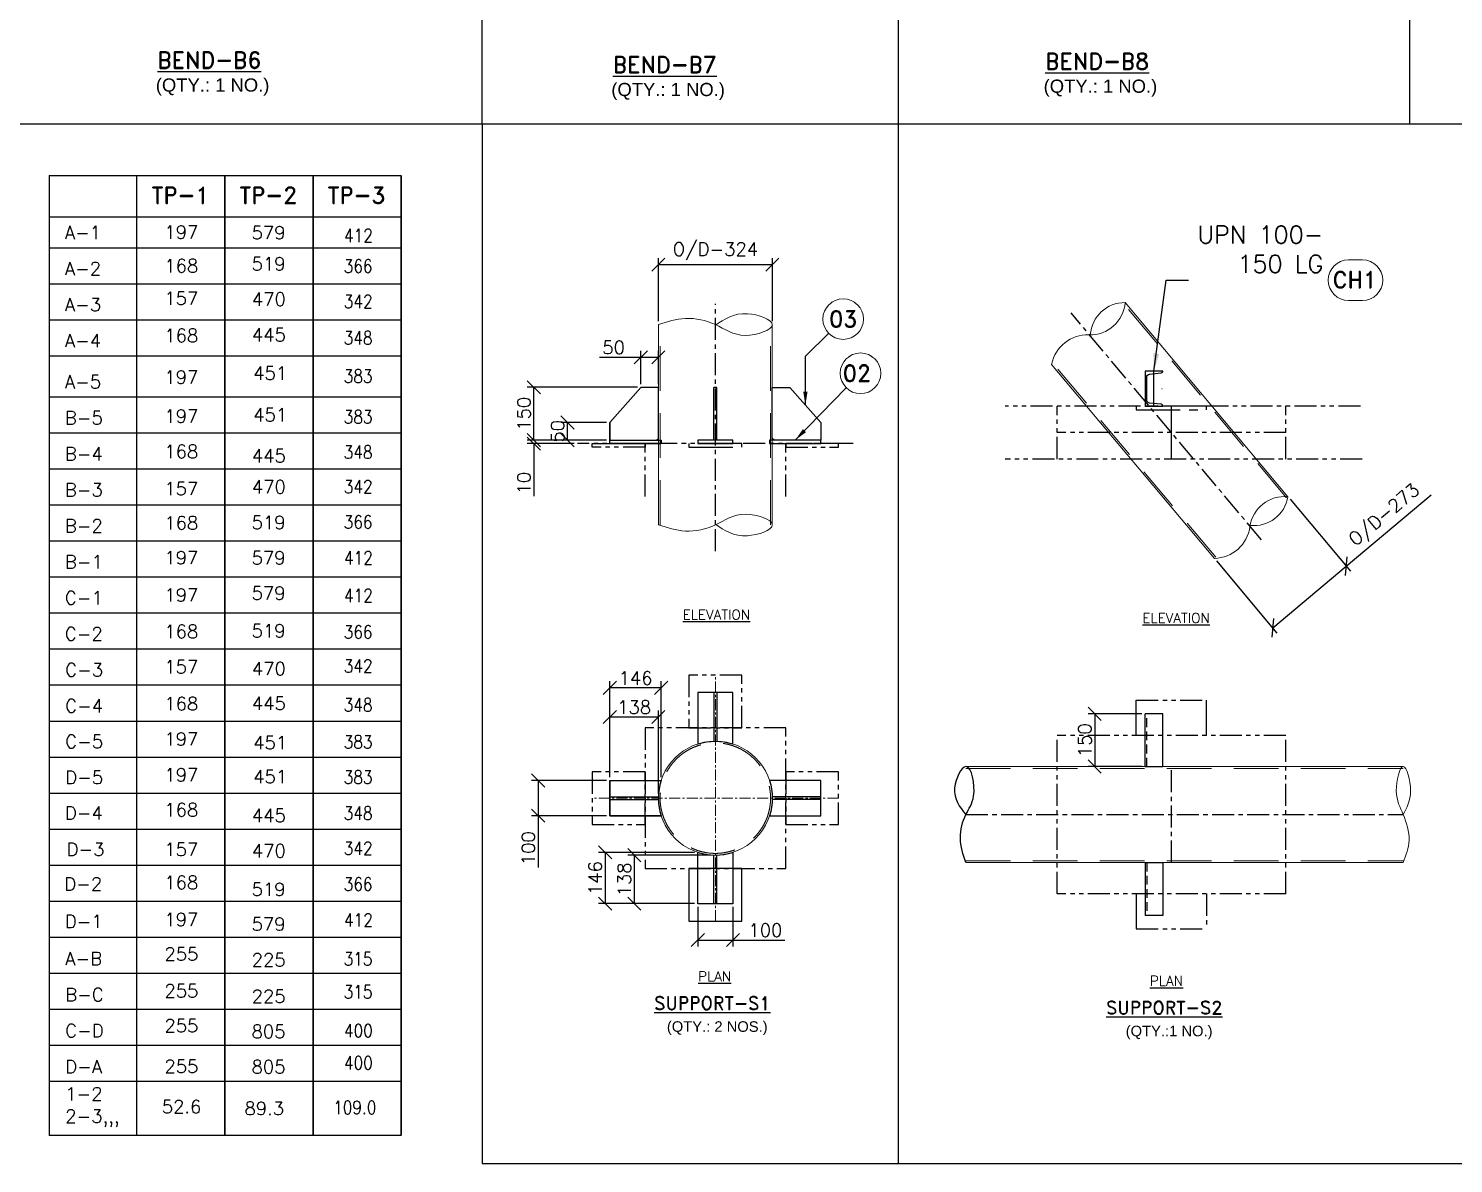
# Model space of a CAD drawing. Header units: inches. Extents: x 0 to 157513, y -28488 to 35640.
# Drawn here: x 116769 to 132974, y 10109 to 23015 of the extents above; entities that cross this region are included whole.
import ezdxf
from ezdxf.enums import TextEntityAlignment as Align

# ---------------------------------------------------------------- set-up
doc = ezdxf.new("R2010")
doc.units = ezdxf.units.IN
doc.header["$LTSCALE"] = 400
doc.header["$MEASUREMENT"] = 0
for name, pattern in [('CENTER', [2, 1.25, -0.25, 0.25, -0.25]), ('CONTINOUS', [0]), ('DASHED2', [0.375, 0.25, -0.125]), ('HIDDEN', [9.525, 6.35, -3.175]), ('HIDDEN2', [4.7625, 3.175, -1.5875]), ('PHANTOM', [2.5, 1.25, -0.25, 0.25, -0.25, 0.25, -0.25])]:
    doc.linetypes.add(name, pattern=pattern)
for name, color, linetype, lineweight in [('b con', 8, 'CONTINOUS', 9), ('b hid', 8, 'HIDDEN', 5), ('bordertext', 1, 'Continuous', 20), ('R-OBJECT', 2, 'Continuous', 20)]:
    doc.layers.add(name, color=color, linetype=linetype, lineweight=lineweight)
for name, color, linetype in [('BF', 8, 'PHANTOM'), ('cen', 1, 'CENTER'), ('comments', 31, 'Continuous'), ('DIM', 1, 'Continuous'), ('hid', 3, 'HIDDEN2'), ('object line', 4, 'Continuous'), ('STR', 8, 'PHANTOM')]:
    doc.layers.add(name, color=color, linetype=linetype)
doc.styles.add('RD', font='ROMAND.SHX')
doc.styles.add('ROMAND', font='romand.shx', dxfattribs={"width": 0.85})
doc.styles.add('ROMANS', font='romans')
doc.dimstyles.new('SAM2 60 SC', dxfattribs={"dimscale": 60, "dimtxt": 2.5, "dimasz": 2.5, "dimexe": 1.25, "dimexo": 0.625, "dimtad": 1, "dimtoh": 1, "dimdec": 0, "dimdsep": 46, "dimtxsty": 'ROMANS', "dimblk": 'OBLIQUE', "dimcen": 2.5, "dimclrd": 1, "dimclre": 1, "dimclrt": 256, "dimadec": 0, "dimazin": 2, "dimtfac": 1, "dimtdec": 0, "dimtofl": 0, "dimtmove": 0, "dimatfit": 3, "dimfxl": 1, "dimtolj": 1, "dimtzin": 0, "dimarcsym": 1})
doc.dimstyles.new('STANDARD$7', dxfattribs={"dimscale": 25, "dimtxt": 2.5, "dimasz": 2.5, "dimexe": 1.5, "dimexo": 1, "dimgap": 1, "dimtad": 1, "dimdec": 3, "dimzin": 12, "dimdsep": 46, "dimtxsty": 'ROMANS', "dimcen": 125, "dimclrd": 1, "dimclre": 1, "dimclrt": 7, "dimadec": 0, "dimazin": 3, "dimtp": 0.051, "dimtm": 0.032, "dimtfac": 0.6, "dimtdec": 3, "dimtmove": 0, "dimatfit": 3, "dimfxl": 1, "dimtvp": 1, "dimtolj": 1, "dimtzin": 0, "dimarcsym": 1})

# ---------------------------------------------------------------- blocks, each defined once
blk = doc.blocks.new('_OBLIQUE')
at = {"color": 0, "linetype": 'ByBlock'}
blk.add_line((-0.5, -0.5), (0.5, 0.5), dxfattribs=at)
blk = doc.blocks.new('*D293')
at = {"color": 1, "lineweight": -2}
for p, q in [((123932, 19686), (123932, 20405)), ((123932, 20330), (125228, 20330)), ((125228, 19686), (125228, 20405))]:
    blk.add_line(p, q, dxfattribs=at)
at = {"layer": 'Defpoints', "color": 0}
for p in [(125228, 20330), (123932, 19648, 0), (125228, 19648, 0)]:
    blk.add_point(p, dxfattribs=at)
at = {"color": 1, "lineweight": -2, "xscale": 150, "yscale": 150, "zscale": 150, "rotation": 180}
blk.add_blockref('_OBLIQUE', (123932, 20330), dxfattribs=at)
at = {"color": 1, "lineweight": -2, "xscale": 150, "yscale": 150, "zscale": 150}
blk.add_blockref('_OBLIQUE', (125228, 20330), dxfattribs=at)
at = {"insert": (124580, 20482), "char_height": 150, "attachment_point": 5, "style": 'ROMANS'}
blk.add_mtext('\\A1;O/D-324', dxfattribs=at)
blk = doc.blocks.new('*D294')
at = {"color": 1, "lineweight": -2}
for p, q in [((123380, 14501), (123380, 15592)), ((123963, 14501), (123963, 15592)), ((123963, 15517), (123380, 15517))]:
    blk.add_line(p, q, dxfattribs=at)
at = {"layer": 'Defpoints', "color": 0}
for p in [(123380, 15517), (123380, 14464, 0), (123963, 14464, 0)]:
    blk.add_point(p, dxfattribs=at)
at = {"color": 1, "lineweight": -2, "xscale": 150, "yscale": 150, "zscale": 150, "rotation": 180}
blk.add_blockref('_OBLIQUE', (123380, 15517), dxfattribs=at)
at = {"color": 1, "lineweight": -2, "xscale": 150, "yscale": 150, "zscale": 150}
blk.add_blockref('_OBLIQUE', (123963, 15517), dxfattribs=at)
at = {"insert": (123672, 15629), "char_height": 150, "attachment_point": 5, "style": 'ROMANS'}
blk.add_mtext('\\A1;146', dxfattribs=at)
blk = doc.blocks.new('*D295')
at = {"color": 1, "lineweight": -2}
for p, q in [((123342, 14464), (122490, 14464)), ((122565, 14464), (122565, 14064)), ((123342, 14064), (122490, 14064)), ((122565, 14064), (122565, 13474))]:
    blk.add_line(p, q, dxfattribs=at)
at = {"layer": 'Defpoints', "color": 0}
for p in [(123380, 14464, 0), (122565, 14064), (123380, 14064, 0)]:
    blk.add_point(p, dxfattribs=at)
at = {"color": 1, "lineweight": -2, "xscale": 150, "yscale": 150, "zscale": 150}
for p, rotation in [((122565, 14464), 90), ((122565, 14064), 270)]:
    blk.add_blockref('_OBLIQUE', p, dxfattribs=dict(at, rotation=rotation))
at = {"insert": (122453, 13694), "char_height": 150, "attachment_point": 5, "rotation": 90, "style": 'ROMANS'}
blk.add_mtext('\\A1;100', dxfattribs=at)
blk = doc.blocks.new('*D296')
at = {"color": 1, "lineweight": -2}
for p, q in [((122515, 18335), (122515, 18485)), ((123342, 18335), (122440, 18335)), ((122976, 18295), (122440, 18295)), ((122515, 18295), (122515, 17698))]:
    blk.add_line(p, q, dxfattribs=at)
at = {"layer": 'Defpoints', "color": 0}
for p in [(123380, 18335, 0), (122515, 18295), (123013, 18295, 0)]:
    blk.add_point(p, dxfattribs=at)
at = {"color": 1, "lineweight": -2, "xscale": 150, "yscale": 150, "zscale": 150}
for p, rotation in [((122515, 18335), 270), ((122515, 18295), 90)]:
    blk.add_blockref('_OBLIQUE', p, dxfattribs=dict(at, rotation=rotation))
at = {"insert": (122403, 17846), "char_height": 150, "attachment_point": 5, "rotation": 90, "style": 'ROMANS'}
blk.add_mtext('\\A1;10', dxfattribs=at)
blk = doc.blocks.new('*D297')
at = {"color": 1, "lineweight": -2}
for p, q in [((123342, 18535), (122823, 18535)), ((122898, 18335), (122898, 18535)), ((123342, 18335), (122823, 18335))]:
    blk.add_line(p, q, dxfattribs=at)
at = {"layer": 'Defpoints', "color": 0}
for p in [(122898, 18535), (123380, 18535, 0), (123380, 18335, 0)]:
    blk.add_point(p, dxfattribs=at)
at = {"color": 1, "lineweight": -2, "xscale": 150, "yscale": 150, "zscale": 150}
for p, rotation in [((122898, 18535), 90), ((122898, 18335), 270)]:
    blk.add_blockref('_OBLIQUE', p, dxfattribs=dict(at, rotation=rotation))
at = {"insert": (122786, 18435), "char_height": 150, "attachment_point": 5, "rotation": 90, "style": 'ROMANS'}
blk.add_mtext('\\A1;50', dxfattribs=at)
blk = doc.blocks.new('*D298')
at = {"color": 1, "lineweight": -2}
for p, q in [((123694, 18935), (122440, 18935)), ((122515, 18335), (122515, 18935)), ((123342, 18335), (122440, 18335))]:
    blk.add_line(p, q, dxfattribs=at)
at = {"layer": 'Defpoints', "color": 0}
for p in [(122515, 18935), (123732, 18935, 0), (123380, 18335, 0)]:
    blk.add_point(p, dxfattribs=at)
at = {"color": 1, "lineweight": -2, "xscale": 150, "yscale": 150, "zscale": 150}
for p, rotation in [((122515, 18935), 90), ((122515, 18335), 270)]:
    blk.add_blockref('_OBLIQUE', p, dxfattribs=dict(at, rotation=rotation))
at = {"insert": (122403, 18635), "char_height": 150, "attachment_point": 5, "rotation": 90, "style": 'ROMANS'}
blk.add_mtext('\\A1;150', dxfattribs=at)
blk = doc.blocks.new('*D299')
at = {"color": 1, "lineweight": -2}
for p, q in [((123732, 18972), (123732, 19351)), ((123932, 18972), (123932, 19351)), ((123732, 19276), (123264, 19276)), ((123932, 19276), (123732, 19276))]:
    blk.add_line(p, q, dxfattribs=at)
at = {"layer": 'Defpoints', "color": 0}
for p in [(123732, 19276), (123732, 18935, 0), (123932, 18935, 0)]:
    blk.add_point(p, dxfattribs=at)
at = {"color": 1, "lineweight": -2, "xscale": 150, "yscale": 150, "zscale": 150, "rotation": 180}
blk.add_blockref('_OBLIQUE', (123732, 19276), dxfattribs=at)
at = {"color": 1, "lineweight": -2, "xscale": 150, "yscale": 150, "zscale": 150}
blk.add_blockref('_OBLIQUE', (123932, 19276), dxfattribs=at)
at = {"insert": (123423, 19389), "char_height": 150, "attachment_point": 5, "style": 'ROMANS'}
blk.add_mtext('\\A1;50', dxfattribs=at)
blk = doc.blocks.new('*D300')
at = {"color": 1, "lineweight": -2}
for p, q in [((129430, 15222), (128819, 15222)), ((128894, 15222), (128894, 14623)), ((129430, 14623), (128819, 14623))]:
    blk.add_line(p, q, dxfattribs=at)
at = {"layer": 'Defpoints', "color": 0}
for p in [(129467, 15222, 23), (128894, 14623), (129467, 14623, 23)]:
    blk.add_point(p, dxfattribs=at)
at = {"color": 1, "lineweight": -2, "xscale": 150, "yscale": 150, "zscale": 150}
for p, rotation in [((128894, 15222), 90), ((128894, 14623), 270)]:
    blk.add_blockref('_OBLIQUE', p, dxfattribs=dict(at, rotation=rotation))
at = {"insert": (128782, 14922), "char_height": 150, "attachment_point": 5, "rotation": 90, "style": 'ROMANS'}
blk.add_mtext('\\A1;150', dxfattribs=at)
blk = doc.blocks.new('*D301')
at = {"color": 1, "lineweight": -2}
for p, q in [((131755, 16901), (132721, 17711)), ((131115, 17663), (131803, 16843)), ((130279, 16961), (130967, 16141)), ((130918, 16199), (131755, 16901))]:
    blk.add_line(p, q, dxfattribs=at)
at = {"layer": 'Defpoints', "color": 0}
for p in [(131091, 17692, -120), (130255, 16990, -120), (131755, 16901)]:
    blk.add_point(p, dxfattribs=at)
at = {"color": 1, "lineweight": -2, "xscale": 150, "yscale": 150, "zscale": 150}
for p, rotation in [((131755, 16901), 39.99999999980579), ((130918, 16199), 219.9999999998058)]:
    blk.add_blockref('_OBLIQUE', p, dxfattribs=dict(at, rotation=rotation))
at = {"insert": (132198, 17471), "char_height": 150, "attachment_point": 5, "rotation": 40, "style": 'ROMANS'}
blk.add_mtext('\\A1;O/D-273', dxfattribs=at)
blk = doc.blocks.new('*D327')
at = {"color": 1, "lineweight": -2}
for p, q in [((123380, 14501), (123380, 15261)), ((123932, 14317), (123932, 15261)), ((123932, 15186), (123380, 15186))]:
    blk.add_line(p, q, dxfattribs=at)
at = {"layer": 'Defpoints', "color": 0}
for p in [(123380, 15186), (123380, 14464, 0), (123932, 14280, 0)]:
    blk.add_point(p, dxfattribs=at)
at = {"color": 1, "lineweight": -2, "xscale": 150, "yscale": 150, "zscale": 150, "rotation": 180}
blk.add_blockref('_OBLIQUE', (123380, 15186), dxfattribs=at)
at = {"color": 1, "lineweight": -2, "xscale": 150, "yscale": 150, "zscale": 150}
blk.add_blockref('_OBLIQUE', (123932, 15186), dxfattribs=at)
at = {"insert": (123656, 15298), "char_height": 150, "attachment_point": 5, "style": 'ROMANS'}
blk.add_mtext('\\A1;138', dxfattribs=at)
blk = doc.blocks.new('*D177')
at = {"color": 1, "lineweight": -2}
for p, q in [((124342, 13647), (123252, 13647)), ((123327, 13647), (123327, 13064)), ((124342, 13064), (123252, 13064))]:
    blk.add_line(p, q, dxfattribs=at)
at = {"layer": 'Defpoints', "color": 0}
for p in [(124380, 13647, 0), (123327, 13064), (124380, 13064, 0)]:
    blk.add_point(p, dxfattribs=at)
at = {"color": 1, "lineweight": -2, "xscale": 150, "yscale": 150, "zscale": 150}
for p, rotation in [((123327, 13647), 90), ((123327, 13064), 270)]:
    blk.add_blockref('_OBLIQUE', p, dxfattribs=dict(at, rotation=rotation))
at = {"insert": (123214, 13355), "char_height": 150, "attachment_point": 5, "rotation": 90, "style": 'ROMANS'}
blk.add_mtext('\\A1;146', dxfattribs=at)
blk = doc.blocks.new('*D178')
at = {"color": 1, "lineweight": -2}
for p, q in [((124380, 13026), (124380, 12575)), ((124780, 13026), (124780, 12575)), ((124380, 12650), (124780, 12650)), ((124780, 12650), (125369, 12650))]:
    blk.add_line(p, q, dxfattribs=at)
at = {"layer": 'Defpoints', "color": 0}
for p in [(124380, 13064, 0), (124780, 13064, 0), (124780, 12650)]:
    blk.add_point(p, dxfattribs=at)
at = {"color": 1, "lineweight": -2, "xscale": 150, "yscale": 150, "zscale": 150, "rotation": 180}
blk.add_blockref('_OBLIQUE', (124380, 12650), dxfattribs=at)
at = {"color": 1, "lineweight": -2, "xscale": 150, "yscale": 150, "zscale": 150}
blk.add_blockref('_OBLIQUE', (124780, 12650), dxfattribs=at)
at = {"insert": (125149, 12762), "char_height": 150, "attachment_point": 5, "style": 'ROMANS'}
blk.add_mtext('\\A1;100', dxfattribs=at)
blk = doc.blocks.new('*D179')
at = {"color": 1, "lineweight": -2}
for p, q in [((124526, 13616), (123583, 13616)), ((123658, 13616), (123658, 13064)), ((124342, 13064), (123583, 13064))]:
    blk.add_line(p, q, dxfattribs=at)
at = {"layer": 'Defpoints', "color": 0}
for p in [(124564, 13616, 0), (123658, 13064), (124380, 13064, 0)]:
    blk.add_point(p, dxfattribs=at)
at = {"color": 1, "lineweight": -2, "xscale": 150, "yscale": 150, "zscale": 150}
for p, rotation in [((123658, 13616), 90), ((123658, 13064), 270)]:
    blk.add_blockref('_OBLIQUE', p, dxfattribs=dict(at, rotation=rotation))
at = {"insert": (123545, 13340), "char_height": 150, "attachment_point": 5, "rotation": 90, "style": 'ROMANS'}
blk.add_mtext('\\A1;138', dxfattribs=at)

msp = doc.modelspace()

# ---------------------------------------------------------------- linework, layer by layer
at = {"color": 4}
for p, q in [((117003.6, 21341.7), (121004.1, 21341.7)), ((117003.6, 21341.7), (117003.6, 10426.7)), ((117998.1, 21341.7), (117998.1, 10426.7)), ((120000.6, 21341.7), (120000.6, 10426.7)), ((120000.6, 21341.7), (120000.6, 10426.7)), ((120000.6, 21341.7), (120000.6, 10426.7)), ((120005.1, 21341.7), (120005.1, 10426.7)), ((120005.1, 21341.7), (120005.1, 10426.7)), ((121004.1, 21341.7), (121004.1, 10426.7)), ((121004.1, 21341.7), (121004.1, 10426.7)), ((121004.1, 21341.7), (121004.1, 10426.7)), ((121008.6, 21341.7), (121008.6, 10426.7)), ((121008.6, 21341.7), (121008.6, 10426.7)), ((117003.6, 20873.7), (121004.1, 20873.7)), ((121004.1, 10426.7), (117003.6, 10426.7))]:
    msp.add_line(p, q, dxfattribs=at)
at = {"color": 1}
for p, q in [((117003.6, 20522.7), (121004.1, 20522.7)), ((117003.6, 20113.2), (121004.1, 20113.2)), ((117003.6, 19703.7), (121004.1, 19703.7)), ((117003.6, 19294.2), (121004.1, 19294.2)), ((117003.6, 18826.2), (121004.1, 18826.2)), ((117003.6, 18416.8), (121004.1, 18416.8)), ((117003.6, 18007.3), (121004.1, 18007.3)), ((117003.6, 17597.8), (121004.1, 17597.8)), ((117003.6, 17188.3), (121004.1, 17188.3)), ((117003.6, 16778.8), (121004.1, 16778.8)), ((117003.6, 16369.3), (121004.1, 16369.3)), ((117003.6, 15959.8), (121004.1, 15959.8)), ((117003.6, 15550.3), (121004.1, 15550.3)), ((117003.6, 15140.8), (121004.1, 15140.8)), ((117003.6, 14731.3), (121004.1, 14731.3)), ((117003.6, 14321.8), (121004.1, 14321.8)), ((117003.6, 13912.3), (121004.1, 13912.3)), ((117003.6, 13912.3), (121004.1, 13912.3)), ((117003.6, 13502.8), (121004.1, 13502.8)), ((117003.6, 13093.3), (121004.1, 13093.3)), ((117003.6, 12683.8), (121004.1, 12683.8)), ((117003.6, 12274.3), (121004.1, 12274.3)), ((117003.6, 11864.8), (121004.1, 11864.8)), ((117003.6, 11455.3), (121004.1, 11455.3)), ((117003.6, 11045.8), (121004.1, 11045.8))]:
    msp.add_line(p, q, dxfattribs=at)
at = {"color": 1, "linetype": 'CENTER'}
msp.add_line((129567.1, 18720.4, 23.5), (129567.1, 19120.4, 23.5), dxfattribs=at)
at = {"color": 7, "ltscale": 10}
for p, q in [((123379.8, 18534.7, 0), (123731.8, 18934.7, 0)), ((124563.8, 18334.7, 0), (124563.8, 18934.7, 0)), ((124595.8, 18934.7, 0), (124563.8, 18934.7, 0)), ((124595.8, 18334.7, 0), (124595.8, 18934.7, 0)), ((123379.8, 18294.7, 0), (123379.8, 18534.7, 0)), ((123379.8, 18334.7, 0), (123963.4, 18334.7, 0)), ((125779.8, 18334.7, 0), (125196.1, 18334.7, 0)), ((123379.8, 18294.7, 0), (123963.4, 18294.7, 0)), ((124563.8, 15463.7, 0), (124563.8, 14911.5, 0)), ((124595.8, 15463.7, 0), (124595.8, 14911.5, 0)), ((123379.8, 14279.7, 0), (123932, 14279.7, 0)), ((125779.8, 14279.7, 0), (125227.6, 14279.7, 0)), ((123379.8, 14247.7, 0), (123932, 14247.7, 0)), ((125779.8, 14247.7, 0), (125227.6, 14247.7, 0)), ((124563.8, 13063.7, 0), (124563.8, 13615.8, 0)), ((124595.8, 13063.7, 0), (124595.8, 13615.8, 0))]:
    msp.add_line(p, q, dxfattribs=at)
at = {"color": 7}
msp.add_line((129655.6, 18921.1, 0), (129659.6, 18921.1, 0), dxfattribs=at)
at = {"color": 1, "linetype": 'CENTER', "ltscale": 10}
msp.add_line((129767.1, 18120.4, -6975.5), (129767.1, 18720.4, 23.5), dxfattribs=at)
at = {"color": 8}
for p, q in [((129367.1, 14976.5, 23.5), (129367.1, 15376.5, 23.5)), ((130167.1, 14976.5, 23.5), (130167.1, 15376.5, 23.5)), ((129367.1, 13176.5, 23.5), (129367.1, 12776.5, 23.5))]:
    msp.add_line(p, q, dxfattribs=at)
for p, q in [((129467.1, 14622.5, 23.5), (129467.1, 15222.2, 23.5)), ((129667.1, 15222.2, 23.5), (129467.1, 15222.2, 23.5)), ((129467.1, 14622.5, 23.5), (129467.1, 15132.5, -6975.5)), ((129667.1, 14622.5, 23.5), (129667.1, 15222.2, 23.5)), ((129667.1, 14622.5, 23.5), (129667.1, 15132.5, -6975.5)), ((129467.1, 14622.5, 23.5), (129667.1, 14622.5, 23.5)), ((129467.1, 13530.5, 23.5), (129467.1, 13020.5, -6975.5)), ((129467.1, 13530.5, 23.5), (129467.1, 12930.9, 23.5)), ((129467.1, 13530.5, 23.5), (129667.1, 13530.5, 23.5)), ((129667.1, 13530.5, 23.5), (129667.1, 13020.5, -6975.5)), ((129667.1, 13530.5, 23.5), (129667.1, 12930.9, 23.5)), ((129667.1, 12930.9, 23.5), (129467.1, 12930.9, 23.5))]:
    msp.add_line(p, q)
at = {"color": 3, "linetype": 'HIDDEN', "ltscale": 30}
for p, q in [((123379.8, 14463.7, 0), (123963.4, 14463.7, 0)), ((123379.8, 14463.7, 0), (123379.8, 14063.7, 0)), ((123379.8, 14063.7, 0), (123963.4, 14063.7, 0))]:
    msp.add_line(p, q, dxfattribs=at)
at = {"color": 8}
for points in [[(116533.7, 21932.8), (121928.8, 21932.8), (121928.8, 28451.6)], [(116533.7, 21932.8), (121928.8, 21932.8), (121928.8, 28451.6)], [(121928.8, 21932.8), (126662.6, 21932.8), (126662.6, 28451.6)], [(126662.6, 21932.8), (132478.4, 21932.8), (132478.4, 28451.6)], [(132252.1, 21932.8), (137998.1, 21932.8), (137998.1, 28451.6)], [(121928.8, 21932.8), (121928.8, 10109.5), (126662.6, 10109.5), (126662.6, 21932.8)]]:
    msp.add_lwpolyline(points, dxfattribs=at)
at = {"linetype": 'ByBlock', "ltscale": 100, "elevation": 23.5}
msp.add_lwpolyline([(129667.1, 19120.4), (129467.1, 19120.4), (129467.1, 18720.4), (129667.1, 18720.4), (129667.1, 18724.7, 0.383864), (129651, 18742.6), (129518.1, 18756.6, -0.383864), (129485.9, 18792.4), (129485.9, 19048.5, -0.383864), (129518.1, 19084.3), (129651, 19098.3, 0.383864), (129667.1, 19116.2)], format="xyb", close=True, dxfattribs=at)
at = {"elevation": 0}
for points in [[(123931.8, 18354.7), (123931.8, 18934.7), (123731.8, 18934.7), (123379.8, 18534.7), (123379.8, 18334.7), (123911.8, 18334.7)], [(125227.8, 18354.7), (125227.8, 18934.7), (125427.8, 18934.7), (125779.8, 18534.7), (125779.8, 18334.7), (125247.8, 18334.7)], [(123379.8, 18334.7), (123963.4, 18334.7), (123963.4, 18294.7), (123379.8, 18294.7)], [(125779.8, 18334.7), (125196.1, 18334.7), (125196.1, 18294.7), (125779.8, 18294.7)]]:
    msp.add_lwpolyline(points, close=True, dxfattribs=at)
at = {"color": 7, "ltscale": 10, "elevation": 0}
msp.add_lwpolyline([(124379.8, 18294.7), (124779.8, 18294.7), (124779.8, 18334.7), (124379.8, 18334.7)], close=True, dxfattribs=at)
for points in [[(124779.8, 15463.7), (124379.8, 15463.7), (124379.8, 14880, -0.1581824), (124779.8, 14880)], [(123379.8, 14063.7), (123379.8, 14463.7), (123963.4, 14463.7, 0.1581824), (123963.4, 14063.7)], [(125779.8, 14063.7), (125779.8, 14463.7), (125196.1, 14463.7, -0.1581824), (125196.1, 14063.7)], [(124779.8, 13063.7), (124379.8, 13063.7), (124379.8, 13647.3, 0.1581824), (124779.8, 13647.3)]]:
    msp.add_lwpolyline(points, format="xyb", close=True, dxfattribs=at)
at = {"color": 8, "elevation": 0}
msp.add_lwpolyline([(124879.8, 13463.7), (124279.8, 13463.7), (124279.8, 12863.7), (124879.8, 12863.7)], close=True, dxfattribs=at)
msp.add_spline([(127429.3, 13530.5, -6975.5), (127366.4, 13811, -6975.5), (127429.3, 14076.5, -6975.5), (127516.7, 14287.1, -6975.5), (127429.3, 14622.5, -6975.5), (127300.4, 14381, -6975.5), (127429.3, 14076.5, -6975.5)], degree=3)
at = {"layer": 'b con', "color": 8}
for p, q in [((131091.4, 17691.7, -120), (129239.9, 19898.2, -120)), ((123931.8, 17371.7, 0), (123931.8, 19648.4, 0)), ((125227.8, 17371.7, 0), (125227.8, 19648.4, 0)), ((130254.9, 16989.8, -120), (128403.4, 19196.3, -120)), ((127429.3, 14622.5, -6975.5), (132403.2, 14622.5, -6975.5)), ((127429.3, 13530.5, -6975.5), (132403.2, 13530.5, -6975.5))]:
    msp.add_line(p, q, dxfattribs=at)
at = {"layer": 'b con', "color": 8, "elevation": -120}
for points in [[(128403.4, 19196.3, -0.3686746), (128828.7, 19532.3, 0.4023804), (129239.9, 19898.2, 0.3983811), (128843.8, 19532, 0.4140627)], [(130254.9, 16989.8, 0.3686746), (130659.6, 17350.3, -0.4023804), (131091.4, 17691.7, -0.3983811), (130662, 17365.2, -0.4140627)]]:
    msp.add_lwpolyline(points, format="xyb", dxfattribs=at)
at = {"layer": 'b con', "color": 8}
msp.add_circle((124579.8, 14263.7, 0), 648, dxfattribs=at)
for points in [[(123931.8, 19648.4, 0), (124238.8, 19718.7, 0), (124579.8, 19648.8, 0), (124922.1, 19525.7, 0), (125227.8, 19648.4, 0), (124944.6, 19771.9, 0), (124579.8, 19640.4, 0)], [(123931.8, 17371.7, 0), (124238.7, 17301.1, 0), (124579.8, 17370.6, 0), (124922.3, 17493.3, 0), (125227.8, 17370.2, 0), (124944.4, 17247.1, 0), (124579.8, 17379, 0)], [(132403.2, 13530.5, -6975.5), (132468.8, 13785.1, -6975.5), (132403.2, 14076.5, -6975.5), (132324, 14347, -6975.5), (132403.2, 14622.5, -6975.5), (132485.6, 14348.4, -6975.5), (132403.2, 14076.5, -6975.5)]]:
    msp.add_spline(points, degree=3, dxfattribs=at)
at = {"layer": 'b hid', "linetype": 'HIDDEN', "ltscale": 0.2}
for p, q in [((131076.1, 17678.8, -120), (129224.6, 19885.4, -120)), ((123951.8, 17371.7, 0), (123951.8, 19648.4, 0)), ((125207.8, 17371.7, 0), (125207.8, 19648.4, 0)), ((130270.2, 17002.6, -120), (128418.7, 19209.1, -120)), ((127429.3, 14602.5, -6975.5), (132403.2, 14602.5, -6975.5)), ((127429.3, 13550.5, -6975.5), (132403.2, 13550.5, -6975.5))]:
    msp.add_line(p, q, dxfattribs=at)
msp.add_circle((124579.8, 14263.7, 0), 628, dxfattribs=at)
at = {"layer": 'BF'}
for points, elevation in [([(129367.1, 18680.4), (130167.1, 18680.4), (130167.1, 18720.4), (129367.1, 18720.4)], 23.5), ([(124279.8, 18254.7), (124879.8, 18254.7), (124879.8, 18294.7), (124279.8, 18294.7)], 0)]:
    msp.add_lwpolyline(points, close=True, dxfattribs=dict(at, elevation=elevation))
at = {"layer": 'cen', "ltscale": 0.5}
for p, q in [((124579.8, 17073.3, 0), (124579.8, 19883.7, 0)), ((130789.6, 17201.9, -120), (128625.7, 19780.7, -120)), ((129767.1, 13530.5, -6975.5), (129767.1, 14622.5, -6975.5)), ((127429.3, 14076.5, -6975.5), (132403.2, 14076.5, -6975.5))]:
    msp.add_line(p, q, dxfattribs=at)
at = {"layer": 'comments', "color": 7}
for p, q in [((118997.1, 21341.7), (118997.1, 10426.7)), ((119001.6, 21341.7), (119001.6, 10426.7))]:
    msp.add_line(p, q, dxfattribs=at)
at = {"layer": 'hid', "linetype": 'DASHED2'}
for p, q in [((129485.9, 14622.5, 23.5), (129485.9, 15222.2, 23.5)), ((129485.9, 13530.5, 23.5), (129485.9, 12930.9, 23.5))]:
    msp.add_line(p, q, dxfattribs=at)
at = {"layer": 'R-OBJECT', "color": 1, "linetype": 'CENTER', "ltscale": 0.25}
for p, q in [((124579.8, 12863.7, 0), (124579.8, 15663.7, 0)), ((125979.8, 14263.7, 0), (123179.8, 14263.7, 0))]:
    msp.add_line(p, q, dxfattribs=at)
at = {"layer": 'STR', "ltscale": 0.5}
for p, q in [((131915.3, 18721.1), (127874.9, 18721.1)), ((128467.1, 18119.8, -6952.1), (128467.1, 18721.1)), ((128467.1, 18120.4, -6975.5), (128467.1, 18720.4, 23.5)), ((131067.1, 18119.8, -6952.1), (131067.1, 18721.1)), ((131067.1, 18120.4, -6975.5), (131067.1, 18720.4, 23.5)), ((131067.1, 18420.1, -3480.3), (128467.1, 18420.4, -3476)), ((126146.1, 18294.7, 0), (123013.5, 18294.7, 0)), ((123779.8, 17694.7, 0), (123779.8, 18294.7, 0)), ((125379.8, 17694.7, 0), (125379.8, 18294.7, 0)), ((131935.1, 18119.8, -6952.1), (127874.9, 18119.8, -6952.1)), ((129367.1, 15376.5, 23.5), (130167.1, 15376.5, 23.6)), ((128467.1, 13176.5, -6975.5), (128467.1, 14976.5, -6975.5)), ((131067.1, 14976.5, -6975.5), (128467.1, 14976.5, -6975.5)), ((131067.1, 13176.5, -6975.5), (131067.1, 14976.5, -6975.5)), ((131067.1, 13176.5, -6975.5), (128467.1, 13176.5, -6975.5)), ((130167.1, 13176.5, 23.5), (130167.1, 12776.5, 23.5)), ((129367.1, 12776.5, 23.5), (130167.1, 12776.5, 23.6))]:
    msp.add_line(p, q, dxfattribs=at)
at = {"layer": 'STR', "ltscale": 0.5, "elevation": 0}
for points in [[(123779.8, 18254.7), (123179.8, 18254.7), (123179.8, 18294.7), (123779.8, 18294.7)], [(125379.8, 18254.7), (125979.8, 18254.7), (125979.8, 18294.7), (125379.8, 18294.7)], [(124279.8, 15063.7), (124879.8, 15063.7), (124879.8, 15663.7), (124279.8, 15663.7)], [(125379.8, 13463.7), (125379.8, 15063.7), (123779.8, 15063.7), (123779.8, 13463.7)], [(123779.8, 13963.7), (123779.8, 14563.7), (123179.8, 14563.7), (123179.8, 13963.7)], [(125379.8, 14563.7), (125379.8, 13963.7), (125979.8, 13963.7), (125979.8, 14563.7)]]:
    msp.add_lwpolyline(points, close=True, dxfattribs=at)

# ---------------------------------------------------------------- texts
at = {"style": 'ROMAND', "width": 0.85}
for s, p in [('412', (120357.1, 20585.3)), ('366', (120353.3, 20237.6)), ('342', (120354, 19836.6)), ('348', (120353.1, 19422)), ('383', (120353.3, 18987)), ('383', (120353.3, 18524.9)), ('348', (120353.1, 18123.9)), ('342', (120354, 17729.7)), ('366', (120353.3, 17328.7)), ('412', (120357.1, 16921)), ('412', (120357.1, 16492.8)), ('366', (120353.3, 16078.2)), ('342', (120354, 15690.8)), ('348', (120353.1, 15249.1)), ('383', (120353.3, 14827.7)), ('383', (120353.3, 14426.7)), ('348', (120353.1, 14019)), ('342', (120354, 13618)), ('366', (120353.3, 13210.2)), ('412', (120357.1, 12802.4)), ('315', (120352.7, 12360.7)), ('315', (120352.7, 11986.9)), ('400', (120356.6, 11545.1)), ('400', (120356.6, 11178.1)), ('109.0', (120233.5, 10670.8))]:
    msp.add_text(s, height=150, dxfattribs=at).set_placement(p)
at = {"attachment_point": 2, "style": 'RD'}
for s, insert, char_height, width in [('{\\LBEND-B6}', (118825.9, 22749.5, -1644.6), 187.5, 3152.396), ('{\\LBEND-B7}', (124006.2, 22698.5, -1644.6), 187.5, 3152.396), ('{\\LBEND-B8}', (128922.8, 22736.2, -1644.6), 187.5, 3152.396), ('{\\LSUPPORT-S1}', (124546.2, 12006.9, -307095.1), 150, 3111.653), ('{\\LSUPPORT-S2}', (129685, 11956.2, -307095.1), 150, 3111.653)]:
    msp.add_mtext(s, dxfattribs=dict(at, insert=insert, char_height=char_height, width=width))
at = {"color": 4, "attachment_point": 5, "style": 'ROMANS'}
for s, insert, char_height in [('{\\fArial|b0|i0|c0|p34;(QTY.: 1 NO.)}', (118862.4, 22349.8, 382224.3), 150), ('{\\fArial|b0|i0|c0|p34;(QTY.: 1 NO.)}', (124042.6, 22298.8, 382224.3), 150), ('{\\fArial|b0|i0|c0|p34;(QTY.: 1 NO.)}', (128959.2, 22336.6, 382224.3), 150), ('{\\fArial|b0|i0|c0|p34;(QTY.: 2 NOS.)}', (124601.4, 11648.6), 120)]:
    msp.add_mtext(s, dxfattribs=dict(at, insert=insert, char_height=char_height))
at = {"color": 4, "linetype": 'Continuous', "char_height": 112.5, "width": 2658.337, "attachment_point": 2, "style": 'ROMANS'}
for s, insert in [('{\\LELEVATION}', (124591.8, 16406.5, 241.2)), ('{\\LELEVATION}', (129819.6, 16368.5, -3235.9)), ('{\\LPLAN}', (124571.5, 12293.6, 241.2)), ('{\\LPLAN}', (129710.3, 12242.9, 241.2))]:
    msp.add_mtext(s, dxfattribs=dict(at, insert=insert))
at = {"color": 4, "insert": (129740.3, 11598), "char_height": 120, "width": 1129.441, "attachment_point": 5, "style": 'ROMANS'}
msp.add_mtext('{\\fArial|b0|i0|c0|p34;(QTY.:1 NO.)}', dxfattribs=at)
at = {"layer": 'comments', "color": 7, "style": 'ROMANS'}
for s, p in [('A-1', (117182.7, 20694.4)), ('A-2', (117182.7, 20284.9)), ('A-3', (117182.7, 19875.4)), ('A-4', (117182.7, 19465.9)), ('A-5', (117182.7, 18997.9)), ('B-5', (117182.7, 18588.4)), ('B-4', (117182.7, 18178.9)), ('B-3', (117182.7, 17769.5)), ('B-2', (117182.7, 17360)), ('B-1', (117182.7, 16950.5)), ('C-1', (117182.7, 16541)), ('C-2', (117182.7, 16131.5)), ('C-3', (117186.4, 15722)), ('C-4', (117186.4, 15312.5)), ('C-5', (117186.4, 14907.5)), ('D-5', (117186.4, 14500)), ('D-4', (117182.4, 14094.5)), ('D-3', (117202.4, 13681.5)), ('D-2', (117176.2, 13287.8)), ('D-1', (117181.3, 12862.2)), ('A-B', (117186.4, 12438.9)), ('B-C', (117186.4, 12029.4)), ('C-D', (117186.4, 11619.9)), ('D-A', (117186.4, 11210.4)), ('1-2', (117186.4, 10900.4)), ('2-3,,,', (117186.4, 10647.6)), ('89.3', (119224.9, 10736))]:
    msp.add_text(s, height=150, dxfattribs=at).set_placement(p, align=Align.MIDDLE_LEFT)
for s, p in [('197', (118313.8, 20624.5)), ('579', (119306.3, 20618.2)), ('168', (118313.7, 20241.8)), ('519', (119306.3, 20264.8)), ('157', (118313.8, 19872.2)), ('470', (119309.7, 19861.8)), ('168', (118313.7, 19448.2)), ('445', (119308.9, 19457.4)), ('197', (118313.8, 18976.3)), ('451', (119324, 19021.9)), ('197', (118313.8, 18531.9)), ('451', (119324, 18548.1)), ('168', (118313.7, 18129.3)), ('445', (119308.9, 18081.9)), ('157', (118313.8, 17708.3)), ('470', (119309.7, 17727.9)), ('168', (118313.7, 17318.1)), ('519', (119306.3, 17323.9)), ('197', (118313.8, 16922.8)), ('579', (119306.3, 16920.3)), ('197', (118313.8, 16498.6)), ('579', (119306.3, 16520.4)), ('168', (118313.7, 16083.4)), ('519', (119306.3, 16091.9)), ('157', (118313.8, 15682.2)), ('470', (119309.7, 15661.2)), ('168', (118313.7, 15263.1)), ('445', (119308.9, 15267.3)), ('197', (118313.8, 14861)), ('451', (119324, 14820.2)), ('197', (118313.8, 14452.8)), ('451', (119324, 14432.9)), ('168', (118313.7, 14056.8)), ('445', (119308.9, 13991.8)), ('157', (118313.8, 13606)), ('470', (119309.7, 13590.3)), ('168', (118313.7, 13229.8)), ('519', (119306.3, 13152.1)), ('197', (118313.8, 12808.8)), ('579', (119306.3, 12757)), ('255', (118314.8, 12416.9)), ('225', (119307.2, 12349.5)), ('255', (118314.8, 11997.1)), ('225', (119307.2, 11935.3)), ('255', (118314.8, 11601.5)), ('805', (119306, 11534.5)), ('255', (118314.8, 11139.5)), ('805', (119306, 11133.8)), ('52.6', (118284.4, 10680.5))]:
    msp.add_text(s, height=150, dxfattribs=at).set_placement(p)
at = {"layer": 'object line', "style": 'RD'}
for s, p in [('TP-1', (118167.3, 21025.1)), ('TP-2', (119166.3, 21025.1)), ('TP-3', (120169.8, 21025.1))]:
    msp.add_text(s, height=187.5, dxfattribs=at).set_placement(p)

# ---------------------------------------------------------------- dimensions: what is measured, and where the dimension line sits
dim = msp.add_linear_dim(base=(125227.8, 20330.1), p1=(123931.8, 19648.4, 0), p2=(125227.8, 19648.4, 0), text='O/D-<>', dimstyle='SAM2 60 SC', override={"dimtoh": 0, "dimlfac": 0.25})
dim.commit()
dim.dimension.update_dxf_attribs({"geometry": '*D293', "text_midpoint": (124579.8, 20481.9)})
for base, p1, p2, picture, middle in [((123731.8, 19276.4), (123931.8, 18934.7, 0), (123731.8, 18934.7, 0), '*D299', (123422.9, 19388.9)), ((123379.8, 15516.5), (123963.4, 14463.7, 0), (123379.8, 14463.7, 0), '*D294', (123671.6, 15629)), ((123379.8, 15185.8), (123932, 14279.7, 0), (123379.8, 14463.7, 0), '*D327', (123655.9, 15298.3))]:
    dim = msp.add_linear_dim(base=base, p1=p1, p2=p2, dimstyle='SAM2 60 SC', override={"dimtoh": 0, "dimlfac": 0.25})
    dim.commit()
    dim.dimension.update_dxf_attribs({"geometry": picture, "text_midpoint": middle})
for base, p1, p2, angle, picture, middle in [((122515.3, 18934.7), (123379.8, 18334.7, 0), (123731.8, 18934.7, 0), 90, '*D298', (122402.8, 18634.7)), ((122515.3, 18294.7), (123379.8, 18334.7, 0), (123013.5, 18294.7, 0), 90, '*D296', (122402.8, 17846.5)), ((128894.1, 14622.5), (129467.1, 15222.2, 23.5), (129467.1, 14622.5, 23.5), 90, '*D300', (128781.6, 14922.4)), ((122565.3, 14063.7), (123379.8, 14463.7, 0), (123379.8, 14063.7, 0), 90, '*D295', (122452.8, 13694)), ((123326.9, 13063.7), (124379.8, 13647.3, 0), (124379.8, 13063.7, 0), 90, '*D177', (123214.4, 13355.5)), ((123657.6, 13063.7), (124563.8, 13615.8, 0), (124379.8, 13063.7, 0), 90, '*D179', (123545.1, 13339.8)), ((124779.8, 12649.5), (124379.8, 13063.7, 0), (124779.8, 13063.7, 0), 180, '*D178', (125149.4, 12762))]:
    dim = msp.add_linear_dim(base=base, p1=p1, p2=p2, angle=angle, dimstyle='SAM2 60 SC', override={"dimtoh": 0, "dimlfac": 0.25})
    dim.commit()
    dim.dimension.update_dxf_attribs({"geometry": picture, "text_midpoint": middle})
dim = msp.add_linear_dim(base=(122898.2, 18534.7), p1=(123379.8, 18334.7, 0), p2=(123379.8, 18534.7, 0), angle=90, dimstyle='SAM2 60 SC', override={"dimtoh": 0, "dimlfac": 0.25})
dim.commit()
dim.dimension.update_dxf_attribs({"geometry": '*D297', "text_midpoint": (122898.2, 18434.7), "dimtype": 160})
dim = msp.add_aligned_dim(p1=(130254.9, 16989.8, -120), p2=(131091.4, 17691.7, -120), distance=-1032.3, text='O/D-<>', dimstyle='SAM2 60 SC', override={"dimtoh": 0, "dimlfac": 0.25})
dim.commit()
dim.dimension.update_dxf_attribs({"geometry": '*D301', "text_midpoint": (132197.7, 17470.5)})

# ---------------------------------------------------------------- leaders
at = {"layer": 'DIM', "annotation_type": 0, "has_hookline": 1, "hookline_direction": 0, "text_width": 1561.9}
msp.add_leader([(129567.1, 19120.4, 23.5), (129707.6, 20152.9, 23.5), (129907.6, 20152.9, 23.5)], dimstyle='STANDARD$7', override={"dimscale": 80, "dimexe": 1, "dimdec": 2, "dimpost": '', "dimcen": 0.9, "dimadec": 1, "dimtp": 0, "dimtm": 0, "dimtfac": 1, "dimtdec": 0, "dimatfit": 0, "dimfxl": 1.5, "dimtvp": 0, "dimtfillclr": 256}, dxfattribs=at)

# ---------------------------------------------------------------- next in the draw order: texts
at = {"insert": (131494, 20771.3, 23.5), "char_height": 200, "attachment_point": 3, "style": 'ROMANS', "bg_fill": 2}
msp.add_mtext('UPN 100-\\P150 LG', dxfattribs=at)
at = {"color": 7, "char_height": 187.5, "attachment_point": 3, "style": 'RD', "bg_fill": 2}
for s, insert in [('03', (126195.6, 19805.8)), ('02', (126350.9, 19189.1))]:
    msp.add_mtext(s, dxfattribs=dict(at, insert=insert))

# ---------------------------------------------------------------- next in the draw order: linework, layer by layer
at = {"color": 8}
msp.add_lwpolyline([(126662.6, 10109.5), (133270.5, 10109.5), (133270.5, 21932.8)], dxfattribs=at)
at = {"layer": 'bordertext'}
for centre in [(126034.1, 19711.3), (126230.7, 19094.6)]:
    msp.add_circle(centre, 231, dxfattribs=at)

# ---------------------------------------------------------------- next in the draw order: leaders
for points in [[(125603.8, 18734.7, 0), (125603.8, 19288.2, 0), (125869.4, 19549.4, 0)], [(125488, 18334.7, 0), (126069.2, 18929.4, 0)]]:
    msp.add_leader(points, dimstyle='SAM2 60 SC', override={"dimgap": 0.625, "dimtad": 0, "dimtoh": 0, "dimlfac": 0.5})

# ---------------------------------------------------------------- next in the draw order: texts
at = {"color": 7, "insert": (132106.2, 20252.2, 23.5), "char_height": 187.5, "attachment_point": 3, "style": 'RD', "bg_fill": 2}
msp.add_mtext('CH1', dxfattribs=at)

# ---------------------------------------------------------------- next in the draw order: linework, layer by layer
at = {"layer": 'bordertext', "elevation": 23.5}
msp.add_lwpolyline([(131939.1, 19921.9, 1), (131939.1, 20383.9), (131780.5, 20383.9, 1), (131780.5, 19921.9)], format="xyb", close=True, dxfattribs=at)

doc.saveas('drawing.dxf')
